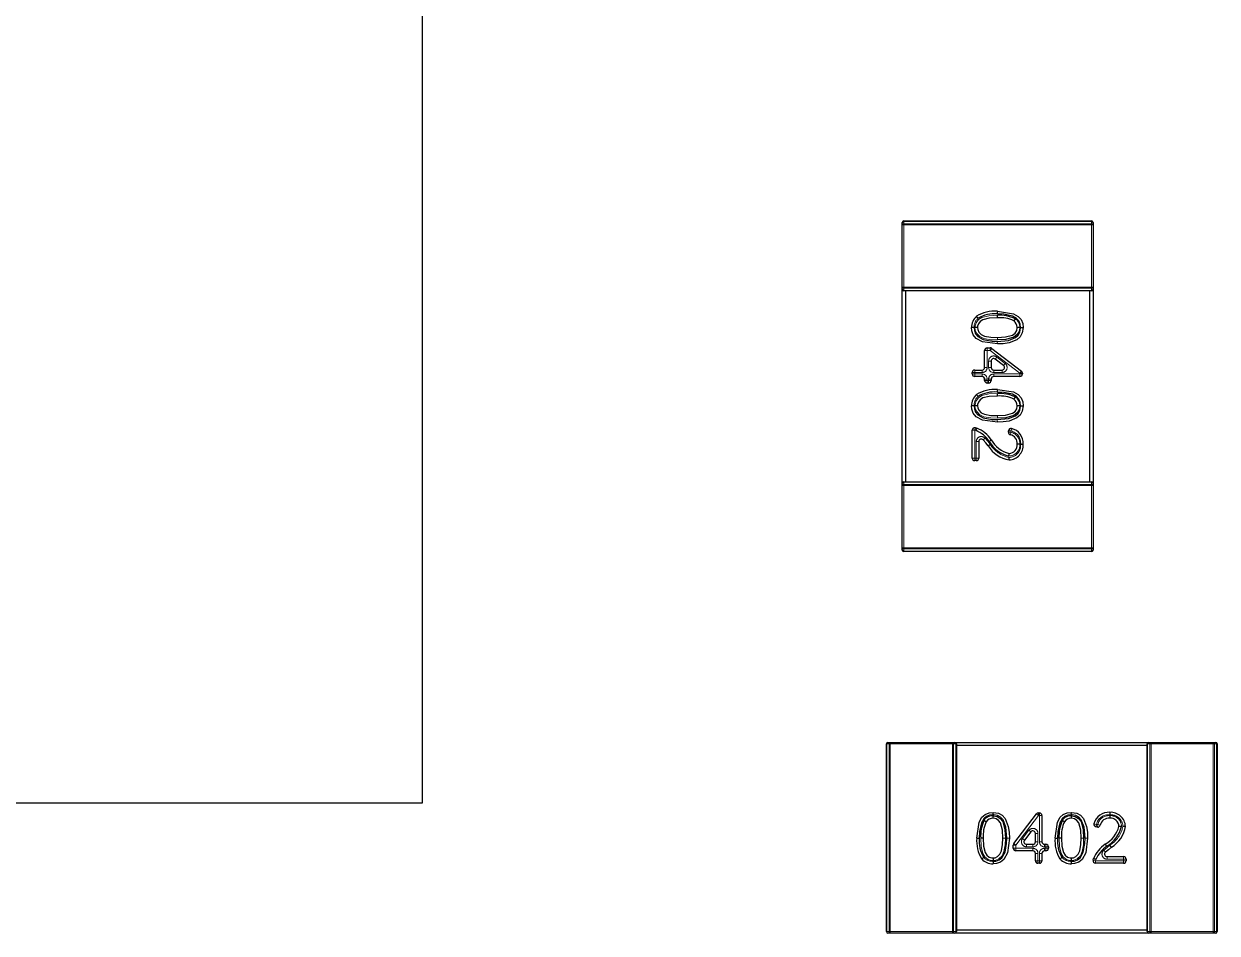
# Model space of a CAD drawing. Header units: millimetres. Extents: x 133.7 to 163.3, y 79.2 to 131.6.
# Drawn here: x 149.952 to 153.704, y 88.104 to 90.964 of the extents above; entities that cross this region are included whole.
import ezdxf

# ---------------------------------------------------------------- set-up
doc = ezdxf.new("R2010")
doc.units = ezdxf.units.MM
doc.linetypes.add('PHANTOM', pattern=[12.7, 6.35, -1.27, 1.27, -1.27, 1.27, -1.27])

msp = doc.modelspace()

# ---------------------------------------------------------------- linework, layer by layer
at = {"color": 7, "linetype": 'Continuous', "lineweight": 25}
for p, q in [((151.204, 93.517), (151.204, 88.513)), ((152.714, 90.3322), (152.714, 90.3392)), ((152.714, 90.1363), (152.714, 90.3322)), ((152.719, 90.3442), (153.309, 90.3442)), ((153.314, 90.3392), (153.314, 90.3322)), ((153.314, 90.3322), (153.314, 90.1363)), ((152.714, 90.1292), (152.714, 90.1363)), ((152.714, 89.5192), (152.714, 90.1292)), ((153.309, 90.1242), (152.719, 90.1242)), ((152.724, 90.1242), (152.724, 89.5242)), ((153.304, 89.5242), (153.304, 90.1242)), ((153.314, 90.1363), (153.314, 90.1292)), ((153.314, 90.1292), (153.314, 89.5192)), ((153.0692, 90.0369), (153.0646, 90.0304)), ((152.94, 90.009), (152.9319, 90.0089)), ((152.9504, 90.0089), (152.9424, 90.0089)), ((153.0835, 90.0091), (153.0755, 90.0091)), ((153.086, 90.0087), (153.094, 90.0089)), ((152.973, 89.8835), (152.973, 89.9373)), ((152.981, 89.9453), (152.9908, 89.9453)), ((152.9956, 89.9436), (153.0888, 89.8718)), ((152.9935, 89.9037), (152.9935, 89.8835)), ((153.0325, 89.8899), (153.0064, 89.91)), ((152.934, 89.863), (152.934, 89.8675)), ((152.942, 89.8755), (152.965, 89.8755)), ((153.0015, 89.8755), (153.0276, 89.8755)), ((153.0919, 89.8654), (153.0919, 89.863)), ((152.965, 89.855), (152.942, 89.855)), ((152.973, 89.8425), (152.973, 89.847)), ((152.9855, 89.8345), (152.981, 89.8345)), ((152.9935, 89.847), (152.9935, 89.8425)), ((153.0839, 89.855), (153.0015, 89.855)), ((153.0692, 89.7908), (153.0646, 89.7842)), ((152.94, 89.7628), (152.9319, 89.7627)), ((152.9504, 89.7627), (152.9424, 89.7627)), ((153.0835, 89.7629), (153.0755, 89.7629)), ((153.086, 89.7626), (153.094, 89.7627)), ((152.934, 89.5984), (152.934, 89.6863)), ((152.9436, 89.6942), (152.9482, 89.6929)), ((153.0476, 89.6804), (153.048, 89.6846)), ((152.9545, 89.6503), (152.9545, 89.5984)), ((152.9842, 89.6368), (152.9903, 89.642)), ((153.094, 89.6417), (153.086, 89.6415)), ((153.0498, 89.5925), (153.0497, 89.6005)), ((152.9465, 89.5904), (152.942, 89.5904)), ((152.719, 89.5242), (153.309, 89.5242)), ((152.714, 89.5122), (152.714, 89.5192)), ((152.714, 89.3163), (152.714, 89.5122)), ((153.314, 89.5192), (153.314, 89.5122)), ((153.314, 89.5122), (153.314, 89.3163)), ((152.714, 89.3092), (152.714, 89.3163)), ((153.309, 89.3042), (152.719, 89.3042)), ((153.314, 89.3163), (153.314, 89.3092)), ((152.664, 88.1092), (152.664, 88.6992)), ((152.669, 88.7042), (152.6761, 88.7042)), ((152.6761, 88.7042), (152.8719, 88.7042)), ((152.8719, 88.7042), (152.879, 88.7042)), ((152.879, 88.7042), (153.489, 88.7042)), ((152.884, 88.6992), (152.884, 88.1092)), ((153.484, 88.1092), (153.484, 88.6992)), ((153.489, 88.7042), (153.4961, 88.7042)), ((153.4961, 88.7042), (153.6919, 88.7042)), ((153.6919, 88.7042), (153.699, 88.7042)), ((153.704, 88.6992), (153.704, 88.1092)), ((153.484, 88.6942), (152.884, 88.6942)), ((151.204, 88.513), (146.2, 88.513)), ((152.9992, 88.4738), (152.9992, 88.4658)), ((152.9995, 88.4762), (152.9994, 88.4842)), ((153.0646, 88.3859), (153.1365, 88.4791)), ((153.1428, 88.4822), (153.1452, 88.4822)), ((153.1532, 88.4742), (153.1532, 88.3917)), ((153.2453, 88.4738), (153.2453, 88.4658)), ((153.2457, 88.4762), (153.2455, 88.4842)), ((153.3666, 88.4842), (153.3667, 88.4763)), ((152.9713, 88.4594), (152.9779, 88.4548)), ((153.2175, 88.4594), (153.224, 88.4548)), ((153.3279, 88.4379), (153.3237, 88.4383)), ((153.4158, 88.4401), (153.4078, 88.4399)), ((153.1184, 88.4228), (153.0982, 88.3966)), ((153.1327, 88.3917), (153.1327, 88.4179)), ((153.063, 88.3712), (153.063, 88.381)), ((153.1247, 88.3632), (153.071, 88.3632)), ((153.1046, 88.3837), (153.1247, 88.3837)), ((153.1612, 88.3837), (153.1657, 88.3837)), ((153.1657, 88.3632), (153.1612, 88.3632)), ((153.1737, 88.3757), (153.1737, 88.3712)), ((153.3714, 88.3744), (153.3662, 88.3805)), ((152.9993, 88.3302), (152.9994, 88.3222)), ((152.9994, 88.3407), (152.9994, 88.3327)), ((153.1327, 88.3322), (153.1327, 88.3552)), ((153.1452, 88.3242), (153.1407, 88.3242)), ((153.1532, 88.3552), (153.1532, 88.3322)), ((153.2454, 88.3302), (153.2455, 88.3222)), ((153.2455, 88.3407), (153.2455, 88.3327)), ((153.3141, 88.3339), (153.3154, 88.3385)), ((153.4098, 88.3242), (153.3219, 88.3242)), ((153.3579, 88.3448), (153.4098, 88.3448)), ((153.4178, 88.3368), (153.4178, 88.3322)), ((152.6761, 88.1042), (152.669, 88.1042)), ((152.8719, 88.1042), (152.6761, 88.1042)), ((152.879, 88.1042), (152.8719, 88.1042)), ((153.489, 88.1042), (152.879, 88.1042)), ((152.884, 88.1142), (153.484, 88.1142)), ((153.4961, 88.1042), (153.489, 88.1042)), ((153.6919, 88.1042), (153.4961, 88.1042)), ((153.699, 88.1042), (153.6919, 88.1042))]:
    msp.add_line(p, q, dxfattribs=at)
at = {"color": 8, "linetype": 'PHANTOM', "lineweight": 18}
for p, q in [((152.719, 90.3322), (152.714, 90.3322)), ((152.719, 90.3428), (152.719, 90.3442)), ((152.719, 90.3428), (152.719, 90.3357)), ((153.309, 90.3428), (152.719, 90.3428)), ((152.719, 90.3322), (152.719, 90.3357)), ((152.719, 90.3357), (153.309, 90.3357)), ((153.309, 90.3322), (152.719, 90.3322)), ((152.719, 90.3322), (152.719, 90.1363)), ((153.309, 90.3442), (153.309, 90.3428)), ((153.309, 90.3357), (153.309, 90.3428)), ((153.309, 90.3357), (153.309, 90.3322)), ((153.309, 90.1363), (153.309, 90.3322)), ((153.314, 90.3322), (153.309, 90.3322)), ((152.719, 90.1363), (152.714, 90.1363)), ((152.719, 90.1328), (152.719, 90.1363)), ((152.719, 90.1363), (153.309, 90.1363)), ((153.309, 90.1328), (152.719, 90.1328)), ((152.719, 90.1328), (152.719, 90.1257)), ((152.719, 90.1257), (153.309, 90.1257)), ((152.719, 90.1257), (152.719, 90.1242)), ((153.314, 90.1363), (153.309, 90.1363)), ((153.309, 90.1363), (153.309, 90.1328)), ((153.309, 90.1257), (153.309, 90.1328)), ((153.309, 90.1242), (153.309, 90.1257)), ((153.0129, 89.9701), (153.013, 89.9781)), ((152.981, 89.9373), (152.973, 89.9373)), ((152.981, 89.9373), (152.981, 89.9453)), ((152.9908, 89.9373), (152.981, 89.9373)), ((152.981, 89.9373), (152.981, 89.8835)), ((152.9908, 89.9373), (152.9908, 89.9453)), ((152.9908, 89.9373), (152.9956, 89.9436)), ((153.0839, 89.8654), (152.9908, 89.9373)), ((153.0128, 89.9656), (153.0129, 89.9576)), ((152.9935, 89.9037), (152.9855, 89.9037)), ((152.9855, 89.8835), (152.9855, 89.9037)), ((153.0113, 89.9164), (153.0064, 89.91)), ((153.0113, 89.9164), (153.0374, 89.8962)), ((152.934, 89.8675), (152.942, 89.8675)), ((152.934, 89.863), (152.942, 89.863)), ((152.942, 89.8755), (152.942, 89.8675)), ((152.942, 89.8675), (152.942, 89.863)), ((152.965, 89.8675), (152.942, 89.8675)), ((152.942, 89.855), (152.942, 89.863)), ((152.942, 89.863), (152.965, 89.863)), ((152.965, 89.8675), (152.965, 89.8755)), ((152.965, 89.855), (152.965, 89.863)), ((152.981, 89.8835), (152.973, 89.8835)), ((152.9935, 89.8835), (152.9855, 89.8835)), ((153.0015, 89.8755), (153.0015, 89.8675)), ((153.0276, 89.8675), (153.0015, 89.8675)), ((153.0015, 89.863), (153.0839, 89.863)), ((153.0015, 89.863), (153.0015, 89.855)), ((153.0276, 89.8675), (153.0276, 89.8755)), ((153.0374, 89.8962), (153.0325, 89.8899)), ((153.0839, 89.8654), (153.0888, 89.8718)), ((153.0839, 89.8654), (153.0919, 89.8654)), ((153.0839, 89.863), (153.0839, 89.8654)), ((153.0839, 89.863), (153.0919, 89.863)), ((153.0839, 89.863), (153.0839, 89.855)), ((152.973, 89.847), (152.981, 89.847)), ((152.973, 89.8425), (152.981, 89.8425)), ((152.981, 89.847), (152.981, 89.8425)), ((152.981, 89.8345), (152.981, 89.8425)), ((152.981, 89.8425), (152.9855, 89.8425)), ((152.9855, 89.8425), (152.9855, 89.847)), ((152.9935, 89.847), (152.9855, 89.847)), ((152.9855, 89.8345), (152.9855, 89.8425)), ((152.9935, 89.8425), (152.9855, 89.8425)), ((153.0128, 89.7194), (153.0129, 89.7114)), ((153.0129, 89.7239), (153.013, 89.7319)), ((152.942, 89.6863), (152.934, 89.6863)), ((152.942, 89.6863), (152.9436, 89.6942)), ((152.9458, 89.6853), (152.942, 89.6863)), ((152.942, 89.6863), (152.942, 89.5984)), ((153.0556, 89.6796), (153.0476, 89.6804)), ((153.048, 89.6846), (153.056, 89.6838)), ((153.0556, 89.6796), (153.054, 89.6718)), ((153.056, 89.6838), (153.0556, 89.6796)), ((153.0577, 89.6916), (153.056, 89.6838)), ((152.9465, 89.5984), (152.9465, 89.6503)), ((152.9545, 89.6503), (152.9465, 89.6503)), ((152.9686, 89.6555), (152.9746, 89.6608)), ((152.942, 89.5984), (152.934, 89.5984)), ((152.942, 89.5984), (152.9465, 89.5984)), ((152.942, 89.5984), (152.942, 89.5904)), ((152.9545, 89.5984), (152.9465, 89.5984)), ((152.9465, 89.5904), (152.9465, 89.5984)), ((152.719, 89.5228), (152.719, 89.5242)), ((152.719, 89.5228), (152.719, 89.5157)), ((153.309, 89.5228), (152.719, 89.5228)), ((153.309, 89.5228), (153.309, 89.5242)), ((153.309, 89.5157), (153.309, 89.5228)), ((152.714, 89.5122), (152.719, 89.5122)), ((152.719, 89.5122), (152.719, 89.5157)), ((152.719, 89.5157), (153.309, 89.5157)), ((152.719, 89.5122), (152.719, 89.3163)), ((153.309, 89.5122), (152.719, 89.5122)), ((153.309, 89.5122), (153.309, 89.5157)), ((153.309, 89.3163), (153.309, 89.5122)), ((153.309, 89.5122), (153.314, 89.5122)), ((152.714, 89.3163), (152.719, 89.3163)), ((152.719, 89.3128), (152.719, 89.3163)), ((152.719, 89.3163), (153.309, 89.3163)), ((153.309, 89.3128), (152.719, 89.3128)), ((152.719, 89.3128), (152.719, 89.3057)), ((152.719, 89.3057), (153.309, 89.3057)), ((152.719, 89.3042), (152.719, 89.3057)), ((153.309, 89.3128), (153.309, 89.3163)), ((153.309, 89.3163), (153.314, 89.3163)), ((153.309, 89.3057), (153.309, 89.3128)), ((153.309, 89.3042), (153.309, 89.3057)), ((152.664, 88.6992), (152.6655, 88.6992)), ((152.6725, 88.6992), (152.6655, 88.6992)), ((152.6655, 88.6992), (152.6655, 88.1092)), ((152.6725, 88.6992), (152.6761, 88.6992)), ((152.6725, 88.1092), (152.6725, 88.6992)), ((152.6761, 88.7042), (152.6761, 88.6992)), ((152.8719, 88.6992), (152.6761, 88.6992)), ((152.6761, 88.6992), (152.6761, 88.1092)), ((152.8719, 88.7042), (152.8719, 88.6992)), ((152.8719, 88.1092), (152.8719, 88.6992)), ((152.8719, 88.6992), (152.8755, 88.6992)), ((152.8755, 88.6992), (152.8755, 88.1092)), ((152.8825, 88.6992), (152.8755, 88.6992)), ((152.8825, 88.1092), (152.8825, 88.6992)), ((152.884, 88.6992), (152.8825, 88.6992)), ((153.4855, 88.6992), (153.484, 88.6992)), ((153.4925, 88.6992), (153.4855, 88.6992)), ((153.4855, 88.6992), (153.4855, 88.1092)), ((153.4961, 88.6992), (153.4925, 88.6992)), ((153.4925, 88.1092), (153.4925, 88.6992)), ((153.4961, 88.6992), (153.4961, 88.7042)), ((153.4961, 88.6992), (153.4961, 88.1092)), ((153.6919, 88.6992), (153.4961, 88.6992)), ((153.6919, 88.6992), (153.6919, 88.7042)), ((153.6955, 88.6992), (153.6919, 88.6992)), ((153.6919, 88.1092), (153.6919, 88.6992)), ((153.6955, 88.6992), (153.6955, 88.1092)), ((153.7025, 88.6992), (153.6955, 88.6992)), ((153.7025, 88.1092), (153.7025, 88.6992)), ((153.704, 88.6992), (153.7025, 88.6992)), ((153.1428, 88.4742), (153.071, 88.381)), ((153.1428, 88.4742), (153.1365, 88.4791)), ((153.1428, 88.4742), (153.1428, 88.4822)), ((153.1452, 88.4742), (153.1428, 88.4742)), ((153.1452, 88.4742), (153.1452, 88.4822)), ((153.1452, 88.3917), (153.1452, 88.4742)), ((153.1452, 88.4742), (153.1532, 88.4742)), ((153.3167, 88.448), (153.3245, 88.4462)), ((153.3237, 88.4383), (153.3245, 88.4462)), ((153.3245, 88.4462), (153.3286, 88.4458)), ((153.3286, 88.4458), (153.3279, 88.4379)), ((153.3286, 88.4458), (153.3365, 88.4442)), ((153.0382, 88.4032), (153.0302, 88.4032)), ((153.0427, 88.4031), (153.0507, 88.4032)), ((153.0919, 88.4015), (153.112, 88.4277)), ((153.0919, 88.4015), (153.0982, 88.3966)), ((153.112, 88.4277), (153.1184, 88.4228)), ((153.1407, 88.4179), (153.1327, 88.4179)), ((153.1407, 88.4179), (153.1407, 88.3917)), ((153.2843, 88.4032), (153.2763, 88.4032)), ((153.2888, 88.4031), (153.2968, 88.4032)), ((153.071, 88.381), (153.063, 88.381)), ((153.071, 88.3712), (153.063, 88.3712)), ((153.071, 88.381), (153.0646, 88.3859)), ((153.071, 88.381), (153.071, 88.3712)), ((153.071, 88.3712), (153.1247, 88.3712)), ((153.071, 88.3712), (153.071, 88.3632)), ((153.1046, 88.3837), (153.1046, 88.3757)), ((153.1247, 88.3757), (153.1046, 88.3757)), ((153.1247, 88.3837), (153.1247, 88.3757)), ((153.1247, 88.3712), (153.1247, 88.3632)), ((153.1327, 88.3917), (153.1407, 88.3917)), ((153.1452, 88.3917), (153.1532, 88.3917)), ((153.1612, 88.3837), (153.1612, 88.3757)), ((153.1657, 88.3757), (153.1612, 88.3757)), ((153.1612, 88.3712), (153.1657, 88.3712)), ((153.1612, 88.3632), (153.1612, 88.3712)), ((153.1657, 88.3837), (153.1657, 88.3757)), ((153.1657, 88.3712), (153.1657, 88.3757)), ((153.1737, 88.3757), (153.1657, 88.3757)), ((153.1737, 88.3712), (153.1657, 88.3712)), ((153.1657, 88.3632), (153.1657, 88.3712)), ((153.3527, 88.3588), (153.3475, 88.3649)), ((153.1407, 88.3552), (153.1327, 88.3552)), ((153.1327, 88.3322), (153.1407, 88.3322)), ((153.1407, 88.3552), (153.1407, 88.3322)), ((153.1407, 88.3322), (153.1452, 88.3322)), ((153.1407, 88.3242), (153.1407, 88.3322)), ((153.1452, 88.3322), (153.1452, 88.3552)), ((153.1532, 88.3552), (153.1452, 88.3552)), ((153.1452, 88.3242), (153.1452, 88.3322)), ((153.1532, 88.3322), (153.1452, 88.3322)), ((153.3219, 88.3322), (153.3141, 88.3339)), ((153.323, 88.336), (153.3219, 88.3322)), ((153.3219, 88.3322), (153.4098, 88.3322)), ((153.3219, 88.3322), (153.3219, 88.3242)), ((153.3579, 88.3448), (153.3579, 88.3368)), ((153.4098, 88.3368), (153.3579, 88.3368)), ((153.4098, 88.3448), (153.4098, 88.3368)), ((153.4098, 88.3322), (153.4098, 88.3368)), ((153.4178, 88.3368), (153.4098, 88.3368)), ((153.4098, 88.3322), (153.4098, 88.3242)), ((153.4098, 88.3322), (153.4178, 88.3322)), ((152.6655, 88.1092), (152.664, 88.1092)), ((152.6655, 88.1092), (152.6725, 88.1092)), ((152.6761, 88.1092), (152.6725, 88.1092)), ((152.6761, 88.1092), (152.8719, 88.1092)), ((152.6761, 88.1092), (152.6761, 88.1042)), ((152.8719, 88.1092), (152.8719, 88.1042)), ((152.8755, 88.1092), (152.8719, 88.1092)), ((152.8755, 88.1092), (152.8825, 88.1092)), ((152.8825, 88.1092), (152.884, 88.1092)), ((153.4855, 88.1092), (153.484, 88.1092)), ((153.4855, 88.1092), (153.4925, 88.1092)), ((153.4961, 88.1092), (153.4925, 88.1092)), ((153.4961, 88.1042), (153.4961, 88.1092)), ((153.4961, 88.1092), (153.6919, 88.1092)), ((153.6919, 88.1042), (153.6919, 88.1092)), ((153.6955, 88.1092), (153.6919, 88.1092)), ((153.6955, 88.1092), (153.7025, 88.1092)), ((153.704, 88.1092), (153.7025, 88.1092))]:
    msp.add_line(p, q, dxfattribs=at)
at = {"color": 7, "linetype": 'Continuous', "lineweight": 25, "flags": 128}
for points in [[(153.086, 90.0087), (153.0848, 90.0197), (153.0807, 90.0298), (153.0735, 90.0379), (153.0606, 90.0452), (153.0335, 90.0512), (153.0128, 90.0521)], [(153.0129, 90.0601), (153.013, 90.0601), (153.0636, 90.0527), (153.0785, 90.0441), (153.0875, 90.034), (153.0926, 90.0216), (153.094, 90.0089)], [(152.9474, 90.0446), (152.9476, 90.0442), (152.9484, 90.0432), (152.9497, 90.0417), (152.9513, 90.0396), (152.9523, 90.0383)], [(153.013, 90.0396), (152.9875, 90.0383), (152.9677, 90.0338), (152.9594, 90.0283), (152.9532, 90.0206), (152.9507, 90.013), (152.9504, 90.0089)], [(153.013, 90.0396), (153.013, 90.0398), (153.013, 90.0402), (153.013, 90.041), (153.013, 90.042), (153.013, 90.0432), (153.013, 90.0446), (153.013, 90.0461), (153.0131, 90.0476)], [(153.0129, 89.9576), (153.0129, 89.9576), (152.9662, 89.9637), (152.9459, 89.9748), (152.9373, 89.9857), (152.9329, 89.9984), (152.9319, 90.0089)], [(152.94, 90.009), (152.9407, 89.9999), (152.9443, 89.9894), (152.9512, 89.9808), (152.9687, 89.9712), (152.9964, 89.9662), (153.0128, 89.9656)], [(152.9504, 90.0089), (152.9504, 90.0088), (152.9512, 90.0025), (152.9545, 89.995), (152.9623, 89.987), (152.9726, 89.9823), (152.9927, 89.9788), (153.013, 89.9781)], [(153.0128, 89.9656), (153.0478, 89.9687), (153.0705, 89.9776), (153.0787, 89.9849), (153.0838, 89.9946), (153.0859, 90.0067), (153.086, 90.0087)], [(153.0835, 90.0091), (153.0835, 90.0075), (153.0812, 89.9964), (153.0745, 89.986), (153.0649, 89.9784), (153.0393, 89.9714), (153.0129, 89.9701)], [(153.094, 90.0089), (153.094, 90.0088), (153.0913, 89.992), (153.0851, 89.9801), (153.0747, 89.9708), (153.0497, 89.961), (153.0314, 89.9583), (153.0129, 89.9576)], [(153.013, 89.9781), (153.013, 89.9781), (153.0383, 89.9794), (153.061, 89.9854), (153.0687, 89.9915), (153.0738, 89.9994), (153.0755, 90.0078), (153.0755, 90.0091)], [(152.9474, 89.7984), (152.9476, 89.7981), (152.9484, 89.7971), (152.9497, 89.7955), (152.9513, 89.7934), (152.9523, 89.7921)], [(153.013, 89.7935), (152.9875, 89.7922), (152.9677, 89.7876), (152.9594, 89.7822), (152.9532, 89.7744), (152.9507, 89.7669), (152.9504, 89.7627)], [(153.086, 89.7626), (153.0848, 89.7736), (153.0807, 89.7836), (153.0735, 89.7917), (153.0606, 89.7991), (153.0335, 89.8051), (153.0128, 89.806)], [(153.0129, 89.814), (153.013, 89.814), (153.0636, 89.8065), (153.0785, 89.798), (153.0875, 89.7878), (153.0926, 89.7754), (153.094, 89.7627)], [(153.013, 89.7935), (153.013, 89.7936), (153.013, 89.7941), (153.013, 89.7948), (153.013, 89.7958), (153.013, 89.797), (153.013, 89.7984), (153.013, 89.7999), (153.0131, 89.8015)], [(153.0129, 89.7114), (153.0129, 89.7114), (152.9662, 89.7175), (152.9459, 89.7287), (152.9373, 89.7395), (152.9329, 89.7522), (152.9319, 89.7627)], [(152.94, 89.7628), (152.9407, 89.7537), (152.9443, 89.7433), (152.9512, 89.7347), (152.9687, 89.7251), (152.9964, 89.72), (153.0128, 89.7194)], [(152.9504, 89.7627), (152.9504, 89.7627), (152.9512, 89.7564), (152.9545, 89.7489), (152.9623, 89.7409), (152.9726, 89.7361), (152.9927, 89.7327), (153.013, 89.7319)], [(153.0128, 89.7194), (153.0478, 89.7226), (153.0705, 89.7314), (153.0787, 89.7388), (153.0838, 89.7485), (153.0859, 89.7606), (153.086, 89.7626)], [(153.0835, 89.7629), (153.0835, 89.7613), (153.0812, 89.7502), (153.0745, 89.7399), (153.0649, 89.7323), (153.0393, 89.7253), (153.0129, 89.7239)], [(153.094, 89.7627), (153.094, 89.7627), (153.0913, 89.7458), (153.0851, 89.7339), (153.0747, 89.7246), (153.0497, 89.7148), (153.0314, 89.7121), (153.0129, 89.7114)], [(153.013, 89.7319), (153.013, 89.7319), (153.0383, 89.7332), (153.061, 89.7393), (153.0687, 89.7453), (153.0738, 89.7532), (153.0755, 89.7617), (153.0755, 89.7629)], [(152.9458, 89.6853), (152.9463, 89.6867), (152.9467, 89.6882), (152.9471, 89.6895), (152.9475, 89.6906), (152.9478, 89.6916), (152.948, 89.6923), (152.9482, 89.6927), (152.9482, 89.6929)], [(152.9842, 89.6368), (152.9764, 89.6463), (152.9686, 89.6555)], [(152.9876, 89.651), (152.9888, 89.652), (152.99, 89.6529), (152.9911, 89.6538), (152.992, 89.6545), (152.9928, 89.6551), (152.9934, 89.6556), (152.9937, 89.6559), (152.9938, 89.656)], [(153.0835, 89.6419), (153.082, 89.642), (153.0805, 89.642), (153.0791, 89.642), (153.0779, 89.6421), (153.0769, 89.6421), (153.0762, 89.6421), (153.0757, 89.6421), (153.0755, 89.6421)], [(153.0494, 89.605), (153.0495, 89.6065), (153.0495, 89.608), (153.0496, 89.6094), (153.0496, 89.6106), (153.0496, 89.6116), (153.0496, 89.6123), (153.0496, 89.6128), (153.0496, 89.613)], [(152.9481, 88.4032), (152.9481, 88.4032), (152.9556, 88.4538), (152.9641, 88.4687), (152.9743, 88.4778), (152.9867, 88.4828), (152.9994, 88.4842)], [(152.9995, 88.4762), (152.9885, 88.4751), (152.9785, 88.471), (152.9704, 88.4638), (152.963, 88.4509), (152.957, 88.4237), (152.9561, 88.4031)], [(152.9992, 88.4738), (153.0008, 88.4737), (153.0119, 88.4714), (153.0222, 88.4648), (153.0298, 88.4551), (153.0368, 88.4295), (153.0382, 88.4032)], [(152.9994, 88.4842), (152.9994, 88.4842), (153.0163, 88.4816), (153.0282, 88.4753), (153.0374, 88.465), (153.0473, 88.4399), (153.05, 88.4216), (153.0507, 88.4032)], [(153.0427, 88.4031), (153.0395, 88.438), (153.0307, 88.4608), (153.0233, 88.4689), (153.0136, 88.474), (153.0015, 88.4762), (152.9995, 88.4762)], [(153.1943, 88.4032), (153.1943, 88.4032), (153.2017, 88.4538), (153.2103, 88.4687), (153.2204, 88.4778), (153.2328, 88.4828), (153.2455, 88.4842)], [(153.2457, 88.4762), (153.2347, 88.4751), (153.2246, 88.471), (153.2165, 88.4638), (153.2092, 88.4509), (153.2032, 88.4237), (153.2023, 88.4031)], [(153.2453, 88.4738), (153.2469, 88.4737), (153.258, 88.4714), (153.2684, 88.4648), (153.276, 88.4551), (153.283, 88.4295), (153.2843, 88.4032)], [(153.2455, 88.4842), (153.2456, 88.4842), (153.2624, 88.4816), (153.2743, 88.4753), (153.2836, 88.465), (153.2935, 88.4399), (153.2962, 88.4216), (153.2968, 88.4032)], [(153.2888, 88.4031), (153.2857, 88.438), (153.2768, 88.4608), (153.2695, 88.4689), (153.2598, 88.474), (153.2477, 88.4762), (153.2457, 88.4762)], [(153.3663, 88.4738), (153.3663, 88.4722), (153.3662, 88.4707), (153.3662, 88.4693), (153.3662, 88.4681), (153.3661, 88.4671), (153.3661, 88.4664), (153.3661, 88.4659), (153.3661, 88.4658)], [(153.0302, 88.4032), (153.0302, 88.4033), (153.0289, 88.4286), (153.0228, 88.4513), (153.0168, 88.4589), (153.0089, 88.464), (153.0004, 88.4657), (152.9992, 88.4658)], [(153.2763, 88.4032), (153.2763, 88.4033), (153.275, 88.4286), (153.269, 88.4513), (153.2629, 88.4589), (153.255, 88.464), (153.2466, 88.4657), (153.2453, 88.4658)], [(153.4033, 88.4397), (153.4017, 88.4397), (153.4002, 88.4398), (153.3988, 88.4398), (153.3976, 88.4398), (153.3966, 88.4399), (153.3959, 88.4399), (153.3954, 88.4399), (153.3953, 88.4399)], [(152.9686, 88.4032), (152.9685, 88.4032), (152.968, 88.4032), (152.9673, 88.4032), (152.9663, 88.4033), (152.9651, 88.4033), (152.9637, 88.4033), (152.9622, 88.4033), (152.9606, 88.4033)], [(152.9686, 88.4032), (152.9699, 88.3777), (152.9745, 88.358), (152.9799, 88.3497), (152.9877, 88.3435), (152.9952, 88.341), (152.9994, 88.3407)], [(152.9993, 88.3302), (153.0084, 88.331), (153.0188, 88.3345), (153.0274, 88.3414), (153.037, 88.359), (153.0421, 88.3866), (153.0427, 88.4031)], [(153.0507, 88.4032), (153.0507, 88.4031), (153.0446, 88.3564), (153.0334, 88.3362), (153.0226, 88.3275), (153.0099, 88.3231), (152.9994, 88.3222)], [(152.9994, 88.3407), (152.9994, 88.3407), (153.0057, 88.3414), (153.0132, 88.3448), (153.0212, 88.3526), (153.026, 88.3629), (153.0294, 88.3829), (153.0302, 88.4032)], [(153.2148, 88.4032), (153.2146, 88.4032), (153.2142, 88.4032), (153.2134, 88.4032), (153.2124, 88.4033), (153.2112, 88.4033), (153.2098, 88.4033), (153.2083, 88.4033), (153.2068, 88.4033)], [(153.2148, 88.4032), (153.2161, 88.3777), (153.2206, 88.358), (153.2261, 88.3497), (153.2338, 88.3435), (153.2414, 88.341), (153.2455, 88.3407)], [(153.2454, 88.3302), (153.2545, 88.331), (153.265, 88.3345), (153.2736, 88.3414), (153.2832, 88.359), (153.2882, 88.3866), (153.2888, 88.4031)], [(153.2968, 88.4032), (153.2968, 88.4031), (153.2907, 88.3564), (153.2796, 88.3362), (153.2687, 88.3275), (153.256, 88.3231), (153.2455, 88.3222)], [(153.2455, 88.3407), (153.2456, 88.3407), (153.2519, 88.3414), (153.2594, 88.3448), (153.2674, 88.3526), (153.2721, 88.3629), (153.2756, 88.3829), (153.2763, 88.4032)], [(153.3572, 88.3778), (153.3563, 88.379), (153.3553, 88.3802), (153.3545, 88.3813), (153.3537, 88.3823), (153.3531, 88.383), (153.3526, 88.3836), (153.3524, 88.384), (153.3523, 88.3841)], [(153.3714, 88.3744), (153.362, 88.3666), (153.3527, 88.3588)], [(152.9636, 88.3376), (152.964, 88.3379), (152.965, 88.3387), (152.9666, 88.3399), (152.9687, 88.3416), (152.9699, 88.3426)], [(153.2098, 88.3376), (153.2102, 88.3379), (153.2112, 88.3387), (153.2128, 88.3399), (153.2148, 88.3416), (153.2161, 88.3426)], [(153.323, 88.336), (153.3215, 88.3365), (153.3201, 88.337), (153.3188, 88.3374), (153.3176, 88.3378), (153.3167, 88.3381), (153.316, 88.3383), (153.3155, 88.3384), (153.3154, 88.3385)]]:
    msp.add_lwpolyline(points, dxfattribs=at)
at = {"color": 8, "linetype": 'PHANTOM', "lineweight": 18, "flags": 128}
for points in [[(152.9424, 90.0089), (152.9428, 90.0142), (152.9462, 90.0243), (152.954, 90.0342), (152.9646, 90.0411), (152.9865, 90.0463), (153.0131, 90.0476)], [(153.0129, 89.9701), (152.992, 89.9709), (152.9703, 89.9746), (152.9576, 89.9805), (152.9479, 89.9906), (152.9434, 90.0005), (152.9424, 90.0089)], [(152.9424, 89.7627), (152.9428, 89.7681), (152.9462, 89.7782), (152.954, 89.7881), (152.9646, 89.795), (152.9865, 89.8001), (153.0131, 89.8015)], [(153.0129, 89.7239), (152.992, 89.7247), (152.9703, 89.7284), (152.9576, 89.7344), (152.9479, 89.7445), (152.9434, 89.7544), (152.9424, 89.7627)], [(152.9746, 89.6608), (152.9825, 89.6514), (152.9903, 89.642)], [(152.9994, 88.3327), (152.994, 88.3331), (152.9839, 88.3364), (152.974, 88.3443), (152.9671, 88.3549), (152.962, 88.3768), (152.9606, 88.4033)], [(153.0382, 88.4032), (153.0374, 88.3822), (153.0337, 88.3606), (153.0277, 88.3479), (153.0176, 88.3381), (153.0077, 88.3337), (152.9994, 88.3327)], [(153.2455, 88.3327), (153.2402, 88.3331), (153.2301, 88.3364), (153.2202, 88.3443), (153.2133, 88.3549), (153.2081, 88.3768), (153.2068, 88.4033)], [(153.2843, 88.4032), (153.2835, 88.3822), (153.2798, 88.3606), (153.2739, 88.3479), (153.2638, 88.3381), (153.2539, 88.3337), (153.2455, 88.3327)], [(153.3475, 88.3649), (153.3568, 88.3728), (153.3662, 88.3805)]]:
    msp.add_lwpolyline(points, dxfattribs=at)
at = {"color": 7, "linetype": 'Continuous', "lineweight": 25}
for centre, radius, start, end in [((152.719, 90.3392), 0.005, 90, 180), ((153.309, 90.3392), 0.005, 0, 90), ((152.719, 90.1292), 0.005, 180, 270), ((153.309, 90.1292), 0.005, 270, 0), ((153.0041, 89.9513), 0.1092, 85.3696, 121.3143), ((153.0039, 89.9518), 0.1007, 84.9322, 120.8347), ((153.0979, 90.0554), 0.0851, 176.789, 182.1761), ((152.9788, 90.0098), 0.0469, 132.1518, 181.1784), ((153.0217, 89.9397), 0.1003, 64.6772, 94.97), ((153.0194, 89.9281), 0.1197, 65.4132, 93.0172), ((153.0489, 90.0088), 0.0266, 0.5146, 53.9878), ((152.981, 89.9373), 0.008, 90, 180), ((152.9908, 89.9373), 0.008, 52.3738, 90), ((153.0015, 89.9037), 0.008, 52.3729, 180), ((152.942, 89.8675), 0.008, 90, 180), ((152.942, 89.863), 0.008, 180, 270), ((152.965, 89.8835), 0.008, 270, 0), ((153.0015, 89.8835), 0.008, 180, 270), ((153.0276, 89.8835), 0.008, 270, 52.3729), ((153.0839, 89.863), 0.008, 270, 0), ((153.0839, 89.8654), 0.008, 0, 52.3738), ((152.965, 89.847), 0.008, 0, 90), ((152.981, 89.8425), 0.008, 180, 270), ((152.9855, 89.8425), 0.008, 270, 0), ((153.0015, 89.847), 0.008, 90, 180), ((152.9788, 89.7637), 0.0469, 132.1518, 181.1784), ((153.0041, 89.7052), 0.1092, 85.3696, 121.3143), ((153.0039, 89.7057), 0.1007, 84.9322, 120.8347), ((153.0979, 89.8092), 0.0851, 176.789, 182.1761), ((153.0217, 89.6935), 0.1003, 64.6772, 94.97), ((153.0194, 89.682), 0.1197, 65.4132, 93.0172), ((153.0489, 89.7627), 0.0266, 0.5146, 53.9878), ((152.942, 89.6863), 0.008, 78.2397, 180), ((152.9061, 89.5942), 0.0994, 34.8894, 66.4353), ((152.9102, 89.5992), 0.1011, 34.1684, 67.896), ((153.0556, 89.6796), 0.008, 174.2894, 258.4342), ((153.056, 89.6838), 0.008, 77.4047, 174.2894), ((153.0465, 89.6453), 0.0477, 355.6916, 76.3138), ((152.9625, 89.6503), 0.008, 40.7959, 180), ((153.0658, 89.6869), 0.0958, 211.4894, 260.372), ((153.0721, 89.7), 0.0977, 210.0988, 256.596), ((153.0732, 89.7012), 0.0913, 209.6765, 255.0718), ((153.0485, 89.64), 0.0271, 272.3471, 4.4483), ((153.0478, 89.6387), 0.0463, 272.574, 3.6332), ((153.0482, 89.6449), 0.0275, 354.2841, 77.8192), ((152.942, 89.5984), 0.008, 180, 270), ((152.9465, 89.5984), 0.008, 270, 0), ((152.719, 89.5192), 0.005, 90, 180), ((153.309, 89.5192), 0.005, 0, 90), ((152.719, 89.3092), 0.005, 180, 270), ((153.309, 89.3092), 0.005, 270, 0), ((152.669, 88.6992), 0.005, 90, 180), ((152.879, 88.6992), 0.005, 0, 90), ((153.489, 88.6992), 0.005, 90, 180), ((153.699, 88.6992), 0.005, 0, 90), ((153.1428, 88.4742), 0.008, 90, 142.3738), ((153.1452, 88.4742), 0.008, 0, 90), ((153.363, 88.4367), 0.0477, 85.6916, 166.3138), ((153.3695, 88.438), 0.0463, 2.574, 93.6332), ((153.0801, 88.4096), 0.1197, 155.4132, 183.0172), ((153.0686, 88.4119), 0.1003, 154.6772, 184.97), ((152.9994, 88.4392), 0.0266, 90.5146, 143.9878), ((153.3263, 88.4096), 0.1197, 155.4132, 183.0172), ((153.3147, 88.4119), 0.1003, 154.6772, 184.97), ((153.2456, 88.4392), 0.0266, 90.5146, 143.9878), ((153.3245, 88.4462), 0.008, 167.4047, 264.2894), ((153.3286, 88.4458), 0.008, 264.2894, 348.4342), ((153.3634, 88.4384), 0.0275, 84.2841, 167.8192), ((153.3071, 88.4634), 0.0913, 299.6765, 345.0718), ((153.3082, 88.4623), 0.0977, 300.0988, 346.596), ((153.3682, 88.4388), 0.0271, 2.3471, 94.4483), ((153.3214, 88.4561), 0.0958, 301.4894, 350.372), ((153.0569, 88.3943), 0.1092, 175.3696, 211.3143), ((152.9529, 88.4882), 0.0851, 266.789, 272.1761), ((153.0564, 88.3942), 0.1007, 174.9322, 210.8347), ((153.1247, 88.4179), 0.008, 0, 142.3729), ((153.3031, 88.3943), 0.1092, 175.3696, 211.3143), ((153.199, 88.4882), 0.0851, 266.789, 272.1761), ((153.3026, 88.3942), 0.1007, 174.9322, 210.8347), ((153.071, 88.381), 0.008, 142.3738, 180), ((153.071, 88.3712), 0.008, 180, 270), ((153.1046, 88.3917), 0.008, 142.3729, 270), ((153.1247, 88.3917), 0.008, 270, 0), ((153.1247, 88.3552), 0.008, 0, 90), ((153.1612, 88.3917), 0.008, 180, 270), ((153.1612, 88.3552), 0.008, 90, 180), ((153.1657, 88.3757), 0.008, 0, 90), ((153.1657, 88.3712), 0.008, 270, 0), ((153.4091, 88.3004), 0.1011, 124.1684, 157.896), ((153.4141, 88.2963), 0.0994, 124.8894, 156.4353), ((152.9984, 88.3691), 0.0469, 222.1518, 271.1784), ((153.1407, 88.3322), 0.008, 180, 270), ((153.1452, 88.3322), 0.008, 270, 0), ((153.2446, 88.3691), 0.0469, 222.1518, 271.1784), ((153.3219, 88.3322), 0.008, 168.2397, 270), ((153.3579, 88.3528), 0.008, 130.7959, 270), ((153.4098, 88.3368), 0.008, 0, 90), ((153.4098, 88.3322), 0.008, 270, 0), ((152.669, 88.1092), 0.005, 180, 270), ((152.879, 88.1092), 0.005, 270, 0), ((153.489, 88.1092), 0.005, 180, 270), ((153.699, 88.1092), 0.005, 270, 0)]:
    msp.add_arc(centre, radius, start, end, dxfattribs=at)
at = {"color": 8, "linetype": 'PHANTOM', "lineweight": 18}
for centre, radius, start, end in [((152.7184, 90.3384), 0.00446, 81.9505, 168.5782), ((152.7184, 90.3313), 0.00446, 81.9505, 168.5782), ((153.3096, 90.3384), 0.00446, 11.4218, 98.0495), ((153.3096, 90.3313), 0.00446, 11.4218, 98.0495), ((152.7184, 90.1372), 0.00446, 191.4218, 278.0495), ((152.7184, 90.1301), 0.00446, 191.4218, 278.0495), ((153.3096, 90.1372), 0.00446, 261.9505, 348.5782), ((153.3096, 90.1301), 0.00446, 261.9505, 348.5782), ((152.9765, 90.0108), 0.0366, 131.3555, 182.9043), ((153.0494, 90.0091), 0.0342, 359.9491, 54.6077), ((153.0015, 89.9037), 0.016, 52.3729, 180), ((152.965, 89.8835), 0.016, 270, 0), ((152.965, 89.847), 0.016, 0, 90), ((153.0015, 89.8835), 0.016, 180, 270), ((153.0015, 89.847), 0.016, 90, 180), ((153.0276, 89.8835), 0.016, 270, 52.3729), ((152.9765, 89.7647), 0.0366, 131.3555, 182.9043), ((153.0494, 89.7629), 0.0342, 359.9491, 54.6077), ((153.048, 89.6447), 0.0357, 355.4934, 77.6912), ((153.0482, 89.6464), 0.0381, 352.5778, 78.1735), ((152.9625, 89.6503), 0.016, 40.7959, 180), ((153.0677, 89.6895), 0.0908, 211.4773, 258.5359), ((153.0493, 89.6393), 0.0343, 270.2286, 4.4123), ((153.0483, 89.6383), 0.0379, 272.1477, 4.8745), ((152.7184, 89.5184), 0.00446, 81.9505, 168.5782), ((153.3096, 89.5184), 0.00446, 11.4218, 98.0495), ((152.7184, 89.5113), 0.00446, 81.9505, 168.5782), ((153.3096, 89.5113), 0.00446, 11.4218, 98.0495), ((152.7184, 89.3172), 0.00446, 191.4218, 278.0495), ((152.7184, 89.3101), 0.00446, 191.4218, 278.0495), ((153.3096, 89.3172), 0.00446, 261.9505, 348.5782), ((153.3096, 89.3101), 0.00446, 261.9505, 348.5782), ((152.6699, 88.6999), 0.00446, 101.4218, 188.0495), ((152.677, 88.6999), 0.00446, 101.4218, 188.0495), ((152.871, 88.6999), 0.00446, 351.9505, 78.5782), ((152.8781, 88.6999), 0.00446, 351.9505, 78.5782), ((153.4899, 88.6999), 0.00446, 101.4218, 188.0495), ((153.497, 88.6999), 0.00446, 101.4218, 188.0495), ((153.691, 88.6999), 0.00446, 351.9505, 78.5782), ((153.6981, 88.6999), 0.00446, 351.9505, 78.5782), ((152.9992, 88.4396), 0.0342, 89.9491, 144.6077), ((153.2453, 88.4396), 0.0342, 89.9491, 144.6077), ((153.3618, 88.4384), 0.0381, 82.5778, 168.1735), ((153.3635, 88.4382), 0.0357, 85.4934, 167.6912), ((153.369, 88.4396), 0.0343, 0.2286, 94.4123), ((153.3699, 88.4385), 0.0379, 2.1477, 94.8745), ((153.3188, 88.458), 0.0908, 301.4773, 348.5359), ((153.1046, 88.3917), 0.016, 142.3729, 270), ((153.1247, 88.4179), 0.016, 0, 142.3729), ((153.1247, 88.3917), 0.016, 270, 0), ((153.1247, 88.3552), 0.016, 0, 90), ((153.1612, 88.3917), 0.016, 180, 270), ((153.1612, 88.3552), 0.016, 90, 180), ((153.3579, 88.3528), 0.016, 130.7959, 270), ((152.9974, 88.3667), 0.0366, 221.3555, 272.9043), ((153.2436, 88.3667), 0.0366, 221.3555, 272.9043), ((152.6699, 88.1086), 0.00446, 171.9505, 258.5782), ((152.677, 88.1086), 0.00446, 171.9505, 258.5782), ((152.871, 88.1086), 0.00446, 281.4218, 8.0495), ((152.8781, 88.1086), 0.00446, 281.4218, 8.0495), ((153.4899, 88.1086), 0.00446, 171.9505, 258.5782), ((153.497, 88.1086), 0.00446, 171.9505, 258.5782), ((153.691, 88.1086), 0.00446, 281.4218, 8.0495), ((153.6981, 88.1086), 0.00446, 281.4218, 8.0495)]:
    msp.add_arc(centre, radius, start, end, dxfattribs=at)

doc.saveas('drawing.dxf')
